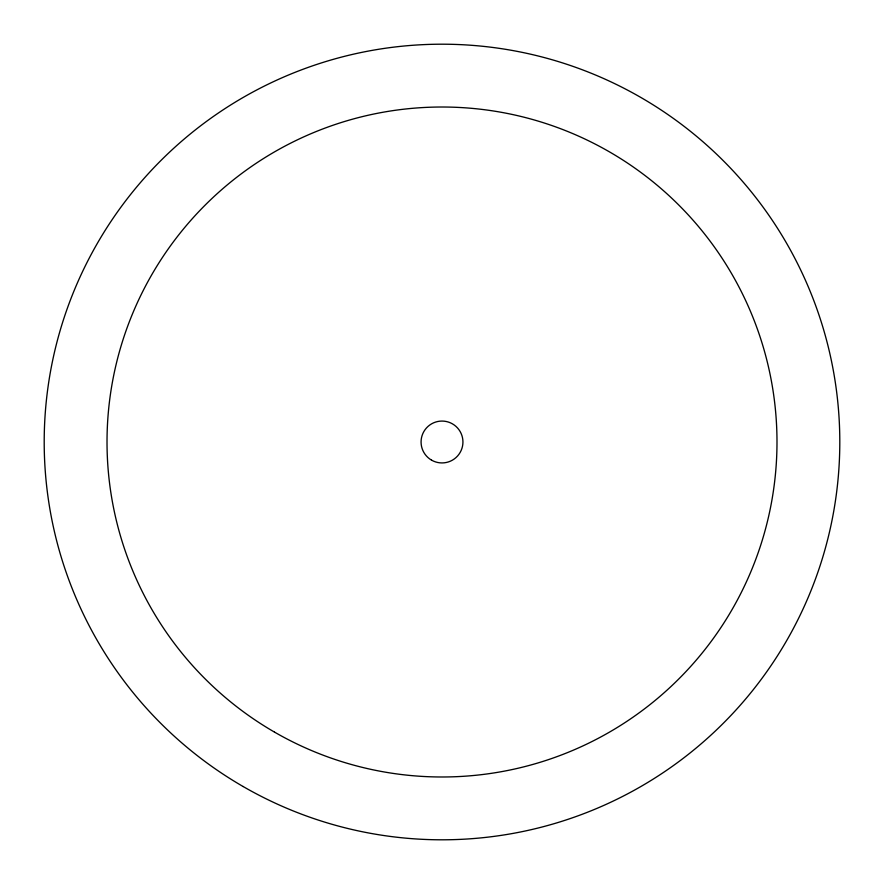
<?xml version="1.0" encoding="UTF-8"?>
<svg xmlns="http://www.w3.org/2000/svg" width="884" height="884" viewBox="0 0 884 884"><rect width="100%" height="100%" fill="white"/><g stroke="black" fill="none" stroke-linecap="round" stroke-linejoin="round"><path stroke-width="1.33" d="M274.504 732.107A334.992 334.992 0 0 0 776.992 442A334.992 334.992 0 0 0 274.504 151.893A334.992 334.992 0 0 0 274.504 732.107M431.536 460.133A20.94 20.94 0 0 0 462.94 442A20.94 20.94 0 0 0 431.536 423.867A20.94 20.94 0 0 0 431.536 460.133M243.1 786.506A397.8 397.8 0 0 0 839.8 442A397.8 397.8 0 0 0 243.1 97.494A397.8 397.8 0 0 0 243.1 786.506"/></g></svg>
